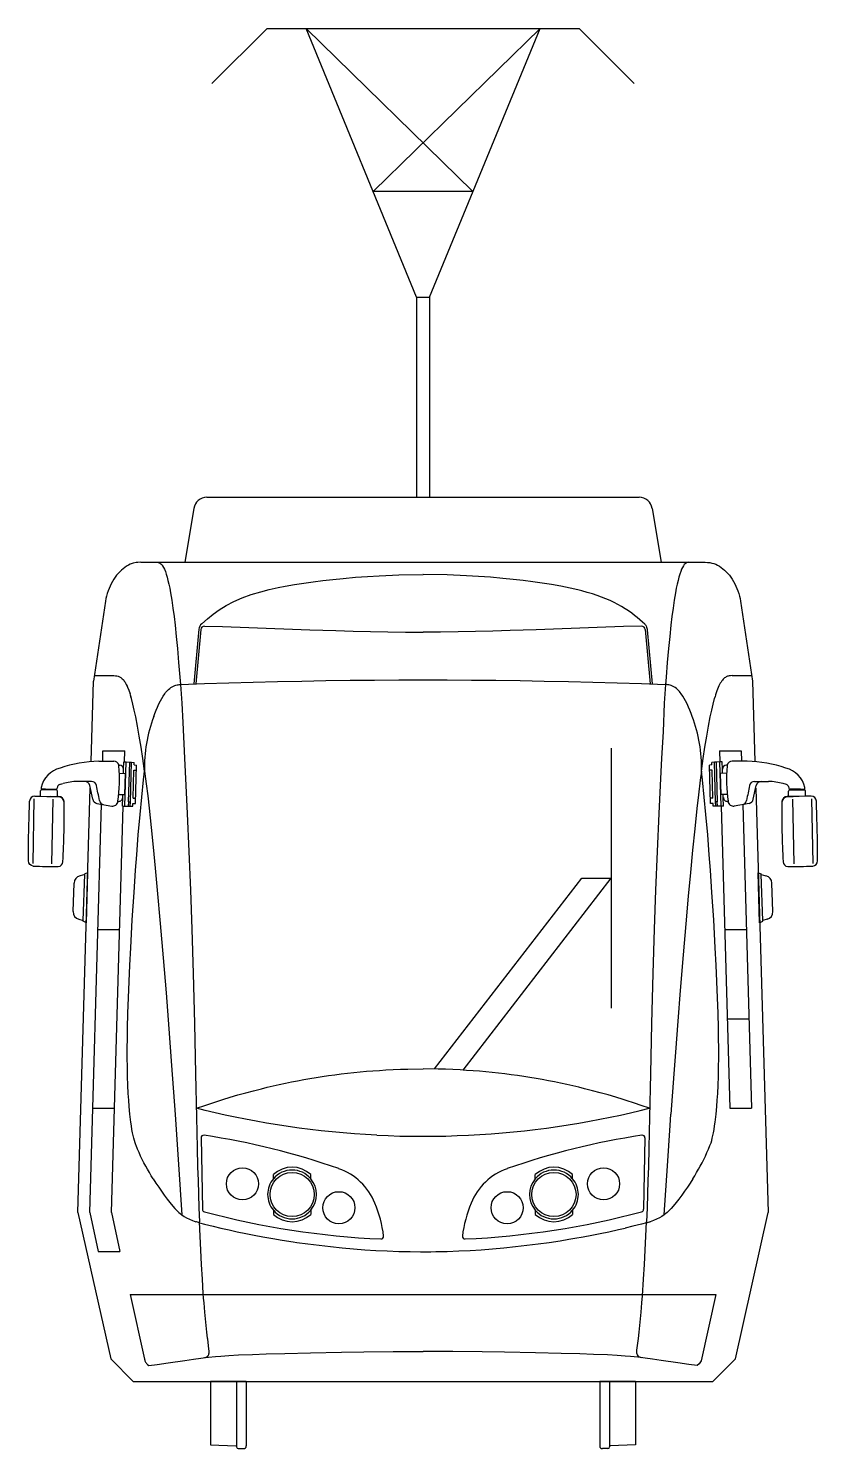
# Model space of a CAD drawing. Header units: metres. Extents: x -1.52 to 1.52, y -0.01 to 5.45.
import ezdxf

# ---------------------------------------------------------------- set-up
doc = ezdxf.new("R2010")
doc.units = ezdxf.units.M
doc.header["$MEASUREMENT"] = 0

msp = doc.modelspace()

# ---------------------------------------------------------------- linework, layer by layer
at = {"ltscale": 0.0001}
for p, q in [((-0.6, 5.45), (-0.8122, 5.2379)), ((-0.6, 5.45), (-0.45, 5.45)), ((-0.45, 5.45), (0.1907, 4.8236)), ((-0.025, 4.4169), (-0.45, 5.45)), ((-0.45, 5.45), (0.45, 5.45)), ((-0.1908, 4.8236), (0.45, 5.45)), ((0.025, 4.4169), (0.45, 5.45)), ((0.45, 5.45), (0.6, 5.45)), ((0.6, 5.45), (0.8121, 5.2379)), ((-0.1908, 4.8236), (0.1907, 4.8236)), ((-0.025, 4.4169), (-0.025, 3.6468)), ((-0.025, 4.4169), (0.025, 4.4169)), ((0.025, 4.4169), (0.025, 3.6468)), ((-0.8318, 3.6468), (0.8317, 3.6468)), ((-0.8813, 3.6039), (-0.9156, 3.3968)), ((0.8812, 3.6039), (0.9155, 3.3968)), ((-1.1257, 3.389), (-1.1329, 3.3857)), ((-1.1149, 3.3932), (-1.1257, 3.389)), ((-1.1039, 3.3955), (-1.1149, 3.3932)), ((-1.0971, 3.3965), (-1.1039, 3.3955)), ((-1.085, 3.3968), (-1.0971, 3.3965)), ((-1.085, 3.3968), (1.085, 3.3968)), ((-0.9156, 3.3968), (0.9155, 3.3968)), ((1.085, 3.3968), (1.0936, 3.3966)), ((1.0936, 3.3966), (1.1004, 3.396)), ((1.1004, 3.396), (1.1038, 3.3955)), ((1.1038, 3.3955), (1.1112, 3.394)), ((1.1112, 3.394), (1.1185, 3.3918)), ((1.1185, 3.3918), (1.1257, 3.389)), ((1.1257, 3.389), (1.1329, 3.3857)), ((-1.1843, 3.3393), (-1.1896, 3.3314)), ((-1.1787, 3.3468), (-1.1843, 3.3393)), ((-1.1728, 3.3538), (-1.1787, 3.3468)), ((-1.1667, 3.3604), (-1.1728, 3.3538)), ((-1.1603, 3.3666), (-1.1667, 3.3604)), ((-1.1537, 3.3722), (-1.1603, 3.3666)), ((-1.1469, 3.3772), (-1.1537, 3.3722)), ((-1.14, 3.3817), (-1.1469, 3.3772)), ((-1.1329, 3.3857), (-1.14, 3.3817)), ((-0.0001, 3.3536), (-0.0001, 3.3532)), ((-0.0001, 3.3532), (-0.0001, 3.3535)), ((1.1329, 3.3857), (1.1399, 3.3817)), ((1.1399, 3.3817), (1.1468, 3.3772)), ((1.1468, 3.3772), (1.1536, 3.3722)), ((1.1536, 3.3722), (1.1602, 3.3666)), ((1.1602, 3.3666), (1.1666, 3.3604)), ((1.1666, 3.3604), (1.1727, 3.3538)), ((1.1727, 3.3538), (1.1786, 3.3468)), ((1.1786, 3.3468), (1.1842, 3.3393)), ((1.1842, 3.3393), (1.1896, 3.3314)), ((-1.2112, 3.2867), (-1.2144, 3.2769)), ((-1.2076, 3.2962), (-1.2112, 3.2867)), ((-1.2037, 3.3054), (-1.2076, 3.2962)), ((-1.1993, 3.3144), (-1.2037, 3.3054)), ((-1.1947, 3.3231), (-1.1993, 3.3144)), ((-1.1896, 3.3314), (-1.1947, 3.3231)), ((1.1896, 3.3314), (1.1946, 3.3231)), ((1.1946, 3.3231), (1.1993, 3.3144)), ((1.1993, 3.3144), (1.2036, 3.3054)), ((1.2036, 3.3054), (1.2076, 3.2962)), ((1.2076, 3.2962), (1.2111, 3.2867)), ((1.2111, 3.2867), (1.2143, 3.2769)), ((-1.2215, 3.2468), (-1.2677, 2.9393)), ((-1.2196, 3.257), (-1.2215, 3.2468)), ((-1.2172, 3.267), (-1.2196, 3.257)), ((-1.2144, 3.2769), (-1.2172, 3.267)), ((1.2143, 3.2769), (1.2171, 3.267)), ((1.2171, 3.267), (1.2195, 3.257)), ((1.2195, 3.257), (1.2215, 3.2468)), ((1.2215, 3.2468), (1.2676, 2.9393)), ((-1.2639, 2.9616), (-1.2641, 2.9602)), ((-1.2767, 2.6303), (-1.2677, 2.9393)), ((1.2676, 2.9393), (1.2766, 2.6303)), ((0.7239, 2.6817), (0.7239, 1.6817)), ((-1.2464, 2.632), (-1.2436, 2.6321)), ((-1.2436, 2.6321), (-1.1896, 2.6319)), ((-1.2321, 2.6321), (-1.231, 2.6718)), ((-1.231, 2.6718), (-1.1474, 2.6718)), ((-1.191, 2.6319), (-1.1901, 2.6318)), ((-1.1518, 2.6008), (-1.151, 2.6291)), ((-1.151, 2.6291), (-1.1423, 2.6291)), ((-1.1486, 2.6291), (-1.1474, 2.6718)), ((-1.1474, 2.4592), (-1.1423, 2.6291)), ((-1.1423, 2.6291), (-1.1282, 2.6287)), ((-1.1328, 2.4758), (-1.1282, 2.6277)), ((-1.1282, 2.6277), (-1.1282, 2.6287)), ((-1.1282, 2.6277), (-1.121, 2.6275)), ((-1.1256, 2.4755), (-1.121, 2.6275)), ((-1.121, 2.6275), (-1.111, 2.6272)), ((-1.1113, 2.6172), (-1.111, 2.6272)), ((1.1209, 2.6275), (1.1109, 2.6272)), ((1.1112, 2.6172), (1.1109, 2.6272)), ((1.1282, 2.6277), (1.1209, 2.6275)), ((1.1255, 2.4755), (1.1209, 2.6275)), ((1.1422, 2.6291), (1.1281, 2.6287)), ((1.1282, 2.6277), (1.1281, 2.6287)), ((1.1327, 2.4758), (1.1282, 2.6277)), ((1.1407, 2.6718), (1.1419, 2.6291)), ((1.1407, 2.6718), (1.2243, 2.6718)), ((1.1509, 2.6291), (1.1422, 2.6291)), ((1.1473, 2.4592), (1.1422, 2.6291)), ((1.1517, 2.6008), (1.1509, 2.6291)), ((1.2435, 2.6321), (1.1895, 2.6319)), ((1.191, 2.6319), (1.19, 2.6318)), ((1.2243, 2.6718), (1.2254, 2.6321)), ((1.2463, 2.632), (1.2435, 2.6321)), ((-1.1701, 2.6164), (-1.1663, 2.6163)), ((-1.1672, 2.5854), (-1.1441, 2.5847)), ((-1.1523, 2.5849), (-1.1518, 2.6008)), ((-1.1465, 2.5037), (-1.1441, 2.5847)), ((-1.1152, 2.4892), (-1.1119, 2.5972)), ((-1.1119, 2.5972), (-1.1095, 2.5971)), ((-1.1113, 2.6172), (-1.1018, 2.6169)), ((-1.1098, 2.5971), (-1.104, 2.5971)), ((-1.1062, 2.469), (-1.1018, 2.6169)), ((-1.104, 2.5971), (-1.1024, 2.5971)), ((1.1112, 2.6172), (1.1018, 2.6169)), ((1.1062, 2.469), (1.1018, 2.6169)), ((1.1039, 2.5971), (1.1024, 2.5971)), ((1.1098, 2.5971), (1.1039, 2.5971)), ((1.1119, 2.5972), (1.1094, 2.5971)), ((1.1151, 2.4892), (1.1119, 2.5972)), ((1.1671, 2.5854), (1.144, 2.5847)), ((1.1465, 2.5037), (1.144, 2.5847)), ((1.1522, 2.5849), (1.1517, 2.6008)), ((1.1701, 2.6164), (1.1662, 2.6163)), ((-1.4717, 2.4971), (-1.4713, 2.5175)), ((-1.4543, 2.5223), (-1.4668, 2.5223)), ((-1.4542, 2.5239), (-1.4642, 2.5241)), ((-1.4542, 2.5239), (-1.4543, 2.5223)), ((-1.4506, 2.5223), (-1.4543, 2.5223)), ((-1.452, 2.5238), (-1.4542, 2.5239)), ((-1.452, 2.5238), (-1.4325, 2.5238)), ((-1.4325, 2.5218), (-1.4506, 2.5223)), ((-1.4325, 2.5238), (-1.4325, 2.5218)), ((-1.4325, 2.5238), (-1.4118, 2.5238)), ((-1.4106, 2.5212), (-1.4325, 2.5218)), ((-1.4055, 2.5343), (-1.407, 2.5277)), ((-1.4061, 2.4958), (-1.4057, 2.5162)), ((-1.3985, 2.5417), (-1.3847, 2.5457)), ((-1.3014, 2.5538), (-1.3293, 2.5537)), ((-1.327, 0.8968), (-1.2797, 2.528)), ((-1.2754, 2.5539), (-1.3012, 2.5538)), ((-1.2704, 2.4852), (-1.2818, 2.538)), ((1.2703, 2.4852), (1.2817, 2.538)), ((1.2753, 2.5539), (1.3011, 2.5538)), ((1.2796, 2.528), (1.327, 0.8968)), ((1.3013, 2.5538), (1.3292, 2.5537)), ((1.3984, 2.5417), (1.3846, 2.5457)), ((1.4054, 2.5343), (1.4069, 2.5277)), ((1.406, 2.4958), (1.4056, 2.5162)), ((1.4105, 2.5212), (1.4324, 2.5218)), ((1.4324, 2.5238), (1.4118, 2.5238)), ((1.4324, 2.5238), (1.4324, 2.5218)), ((1.4519, 2.5238), (1.4324, 2.5238)), ((1.4324, 2.5218), (1.4505, 2.5223)), ((1.4505, 2.5223), (1.4542, 2.5223)), ((1.4519, 2.5238), (1.4541, 2.5239)), ((1.4541, 2.5239), (1.4641, 2.5241)), ((1.4541, 2.5239), (1.4542, 2.5223)), ((1.4542, 2.5223), (1.4667, 2.5223)), ((1.4716, 2.4971), (1.4712, 2.5175)), ((-1.4926, 2.4978), (-1.4717, 2.4971)), ((-1.4717, 2.4971), (-1.4467, 2.4963)), ((-1.4467, 2.4963), (-1.4326, 2.4957)), ((-1.4378, 2.4959), (-1.4061, 2.4958)), ((-1.4061, 2.4958), (-1.4006, 2.4958)), ((-1.2701, 1.2968), (-1.2368, 2.4666)), ((-1.2543, 2.4697), (-1.1966, 2.4595)), ((-1.1866, 1.2968), (-1.1535, 2.4592)), ((-1.1732, 2.4775), (-1.1706, 2.4775)), ((-1.1701, 2.5042), (-1.1542, 2.5037)), ((-1.1561, 2.4592), (-1.1551, 2.492)), ((-1.1561, 2.4592), (-1.1474, 2.4592)), ((-1.1551, 2.492), (-1.1547, 2.5037)), ((-1.1542, 2.5037), (-1.1465, 2.5037)), ((-1.1474, 2.4592), (-1.1323, 2.4588)), ((-1.1326, 2.4758), (-1.1318, 2.4758)), ((-1.1323, 2.4588), (-1.1318, 2.4758)), ((-1.1323, 2.4588), (-1.1262, 2.4586)), ((-1.1318, 2.4758), (-1.1257, 2.4755)), ((-1.1262, 2.4593), (-1.1262, 2.4595)), ((-1.1262, 2.4593), (-1.1239, 2.4592)), ((-1.1262, 2.4586), (-1.1262, 2.4593)), ((-1.1261, 2.4595), (-1.1256, 2.4755)), ((-1.1239, 2.4592), (-1.116, 2.4592)), ((-1.116, 2.4592), (-1.1158, 2.4692)), ((-1.1158, 2.4692), (-1.1062, 2.469)), ((-1.1152, 2.4892), (-1.1128, 2.4892)), ((-1.1128, 2.4892), (-1.1057, 2.4892)), ((1.1127, 2.4892), (1.1056, 2.4892)), ((1.1157, 2.4692), (1.1062, 2.469)), ((1.1151, 2.4892), (1.1127, 2.4892)), ((1.116, 2.4592), (1.1157, 2.4692)), ((1.1238, 2.4592), (1.116, 2.4592)), ((1.1261, 2.4593), (1.1238, 2.4592)), ((1.126, 2.4595), (1.1255, 2.4755)), ((1.1317, 2.4758), (1.1256, 2.4755)), ((1.1261, 2.4593), (1.1261, 2.4595)), ((1.1261, 2.4586), (1.1261, 2.4593)), ((1.1322, 2.4588), (1.1261, 2.4586)), ((1.1326, 2.4758), (1.1317, 2.4758)), ((1.1322, 2.4588), (1.1317, 2.4758)), ((1.1473, 2.4592), (1.1322, 2.4588)), ((1.1541, 2.5037), (1.1465, 2.5037)), ((1.1468, 2.4592), (1.1799, 1.2968)), ((1.156, 2.4592), (1.1473, 2.4592)), ((1.1701, 2.5042), (1.1541, 2.5037)), ((1.155, 2.492), (1.1547, 2.5037)), ((1.156, 2.4592), (1.155, 2.492)), ((1.1731, 2.4775), (1.1706, 2.4775)), ((1.2543, 2.4697), (1.1966, 2.4595)), ((1.2301, 2.4654), (1.2634, 1.2968)), ((1.406, 2.4958), (1.4006, 2.4958)), ((1.4377, 2.4959), (1.406, 2.4958)), ((1.4466, 2.4963), (1.4325, 2.4957)), ((1.4716, 2.4971), (1.4466, 2.4963)), ((1.4925, 2.4978), (1.4716, 2.4971)), ((-1.5177, 2.2488), (-1.5175, 2.2951)), ((1.5176, 2.2488), (1.5174, 2.2951)), ((-1.3013, 2.1956), (-1.3192, 2.1913)), ((-1.3065, 2.0187), (-1.3013, 2.1956)), ((-1.2891, 2.2027), (-1.3013, 2.1981)), ((-1.3013, 2.1956), (-1.3013, 2.1981)), ((-1.2947, 2.0108), (-1.2891, 2.2027)), ((1.289, 2.2027), (1.3012, 2.1981)), ((1.2946, 2.0108), (1.289, 2.2027)), ((1.3012, 2.1956), (1.3012, 2.1981)), ((1.3012, 2.1956), (1.3191, 2.1913)), ((1.3064, 2.0187), (1.3012, 2.1956)), ((-1.3455, 2.0535), (-1.3423, 2.163)), ((0.0441, 1.4481), (0.6109, 2.1817)), ((0.1538, 1.4437), (0.7239, 2.1817)), ((0.6109, 2.1817), (0.7239, 2.1817)), ((1.3454, 2.0535), (1.3422, 2.163)), ((-1.3241, 2.0239), (-1.3065, 2.0187)), ((1.324, 2.0239), (1.3064, 2.0187)), ((-1.3065, 2.0162), (-1.3065, 2.0187)), ((-1.2947, 2.0108), (-1.3065, 2.0162)), ((1.2946, 2.0108), (1.3064, 2.0162)), ((1.3064, 2.0162), (1.3064, 2.0187)), ((1.1701, 1.6405), (1.2536, 1.6405)), ((-1.2815, 0.8968), (-1.2701, 1.2968)), ((-1.2701, 1.2968), (-1.1866, 1.2968)), ((-1.1979, 0.8968), (-1.1866, 1.2968)), ((1.1799, 1.2968), (1.2634, 1.2968)), ((-0.8538, 1.183), (-0.8484, 0.9084)), ((0.8537, 1.183), (0.8483, 0.9084)), ((1.1037, 1.1533), (1.1048, 1.1561)), ((-0.5755, 1.0259), (-0.5755, 1.0419)), ((-0.4315, 1.0259), (-0.4315, 1.0419)), ((0.4315, 1.0259), (0.4315, 1.0419)), ((0.5755, 1.0259), (0.5755, 1.0419)), ((-1.327, 0.8968), (-1.2012, 0.333)), ((-1.2815, 0.8968), (-1.2496, 0.7468)), ((-1.1979, 0.8968), (-1.1661, 0.7468)), ((-0.5755, 0.905), (-0.5755, 0.889)), ((-0.4315, 0.905), (-0.4315, 0.889)), ((0.4315, 0.905), (0.4315, 0.889)), ((0.5755, 0.905), (0.5755, 0.889)), ((1.2022, 0.334), (1.327, 0.8968)), ((-1.2496, 0.7468), (-1.1661, 0.7468)), ((-1.2012, 0.333), (-1.115, 0.2468)), ((1.115, 0.2468), (1.2022, 0.334)), ((-1.115, 0.2468), (1.115, 0.2468)), ((-0.8174, 0.2468), (-0.8174, 0.0029)), ((-0.6799, 0.2468), (-0.8174, 0.2468)), ((-0.7175, 0.2468), (-0.7175, -0.0043)), ((-0.6799, 0.2468), (-0.6799, -0.0018)), ((0.6799, 0.2468), (0.6799, -0.0018)), ((0.8174, 0.2468), (0.6799, 0.2468)), ((0.7174, 0.2468), (0.7174, -0.0043)), ((0.8174, 0.2468), (0.8174, 0.0029)), ((-0.8174, 0.0029), (-0.7203, -0.0013)), ((0.8174, 0.0029), (0.7202, -0.0013)), ((-0.7175, -0.0043), (-0.7175, -0.0048)), ((-0.7104, -0.0118), (-0.69, -0.0118)), ((0.7104, -0.0118), (0.6899, -0.0118)), ((0.7174, -0.0043), (0.7174, -0.0048))]:
    msp.add_line(p, q, dxfattribs=at)
at = {"ltscale": 0.001}
for p, q in [((-1.0223, 3.3968), (-1.0188, 3.3965)), ((-1.0188, 3.3965), (-1.0153, 3.3956)), ((-1.0153, 3.3956), (-1.0118, 3.394)), ((-1.0118, 3.394), (-1.0083, 3.3914)), ((-1.0083, 3.3914), (-1.0049, 3.3879)), ((-1.0049, 3.3879), (-1.0014, 3.3832)), ((1.0048, 3.3879), (1.0013, 3.3832)), ((1.0083, 3.3914), (1.0048, 3.3879)), ((1.0118, 3.394), (1.0083, 3.3914)), ((1.0152, 3.3956), (1.0118, 3.394)), ((1.0187, 3.3965), (1.0152, 3.3956)), ((1.0222, 3.3968), (1.0187, 3.3965)), ((-1.0014, 3.3832), (-0.9979, 3.3773)), ((-0.9979, 3.3773), (-0.9945, 3.3701)), ((-0.9945, 3.3701), (-0.991, 3.3616)), ((-0.991, 3.3616), (-0.9877, 3.3516)), ((-0.9877, 3.3516), (-0.9843, 3.3401)), ((-0.9843, 3.3401), (-0.9809, 3.3271)), ((-0.3463, 3.3309), (-0.3073, 3.3348)), ((-0.3073, 3.3348), (-0.2596, 3.339)), ((-0.2596, 3.339), (-0.214, 3.3424)), ((-0.214, 3.3424), (-0.168, 3.3451)), ((-0.168, 3.3451), (-0.1429, 3.3463)), ((-0.1429, 3.3463), (-0.1177, 3.3472)), ((-0.1177, 3.3472), (-0.0924, 3.348)), ((-0.0924, 3.348), (0, 3.3497)), ((0.0924, 3.348), (0, 3.3497)), ((0.1176, 3.3472), (0.0924, 3.348)), ((0.1428, 3.3463), (0.1176, 3.3472)), ((0.1679, 3.3451), (0.1428, 3.3463)), ((0.214, 3.3424), (0.1679, 3.3451)), ((0.2595, 3.339), (0.214, 3.3424)), ((0.3072, 3.3348), (0.2595, 3.339)), ((0.3462, 3.3309), (0.3072, 3.3348)), ((0.9842, 3.3401), (0.9808, 3.3271)), ((0.9876, 3.3516), (0.9842, 3.3401)), ((0.991, 3.3616), (0.9876, 3.3516)), ((0.9944, 3.3701), (0.991, 3.3616)), ((0.9979, 3.3773), (0.9944, 3.3701)), ((1.0013, 3.3832), (0.9979, 3.3773)), ((-0.9809, 3.3271), (-0.9776, 3.3126)), ((-0.9776, 3.3126), (-0.9743, 3.2968)), ((-0.9743, 3.2968), (-0.9711, 3.2796)), ((-0.9711, 3.2796), (-0.9665, 3.2515)), ((-0.6607, 3.2724), (-0.6234, 3.2836)), ((-0.6234, 3.2836), (-0.5917, 3.2917)), ((-0.5917, 3.2917), (-0.5575, 3.2993)), ((-0.5575, 3.2993), (-0.5297, 3.3048)), ((-0.5297, 3.3048), (-0.4938, 3.3111)), ((-0.4938, 3.3111), (-0.4586, 3.3166)), ((-0.4586, 3.3166), (-0.4222, 3.3218)), ((-0.4222, 3.3218), (-0.3847, 3.3265)), ((-0.3847, 3.3265), (-0.3463, 3.3309)), ((0.3847, 3.3265), (0.3462, 3.3309)), ((0.4221, 3.3218), (0.3847, 3.3265)), ((0.4585, 3.3166), (0.4221, 3.3218)), ((0.4938, 3.3111), (0.4585, 3.3166)), ((0.5296, 3.3048), (0.4938, 3.3111)), ((0.548, 3.3012), (0.5296, 3.3048)), ((0.566, 3.2974), (0.548, 3.3012)), ((0.5836, 3.2935), (0.566, 3.2974)), ((0.6008, 3.2894), (0.5836, 3.2935)), ((0.6112, 3.2867), (0.6008, 3.2894)), ((0.6316, 3.2812), (0.6112, 3.2867)), ((0.6514, 3.2752), (0.6316, 3.2812)), ((0.9711, 3.2796), (0.9664, 3.2515)), ((0.9743, 3.2968), (0.9711, 3.2796)), ((0.9775, 3.3126), (0.9743, 3.2968)), ((0.9808, 3.3271), (0.9775, 3.3126)), ((-0.9665, 3.2515), (-0.962, 3.2208)), ((-0.784, 3.2142), (-0.7571, 3.2307)), ((-0.7571, 3.2307), (-0.7279, 3.2458)), ((-0.7279, 3.2458), (-0.6954, 3.2599)), ((-0.6954, 3.2599), (-0.6607, 3.2724)), ((0.6692, 3.2693), (0.6514, 3.2752)), ((0.6865, 3.2631), (0.6692, 3.2693)), ((0.7034, 3.2564), (0.6865, 3.2631)), ((0.7197, 3.2493), (0.7034, 3.2564)), ((0.7356, 3.2418), (0.7197, 3.2493)), ((0.7499, 3.2344), (0.7356, 3.2418)), ((0.7637, 3.2266), (0.7499, 3.2344)), ((0.7772, 3.2184), (0.7637, 3.2266)), ((0.9664, 3.2515), (0.9619, 3.2208)), ((-0.962, 3.2208), (-0.9576, 3.1877)), ((-0.9576, 3.1877), (-0.9538, 3.1553)), ((-0.8512, 3.1606), (-0.8294, 3.1799)), ((-0.8294, 3.1799), (-0.8076, 3.1974)), ((-0.8076, 3.1974), (-0.784, 3.2142)), ((0.7904, 3.2097), (0.7772, 3.2184)), ((0.8031, 3.2006), (0.7904, 3.2097)), ((0.8139, 3.1923), (0.8032, 3.2005)), ((0.8243, 3.184), (0.8139, 3.1923)), ((0.8343, 3.1755), (0.8243, 3.184)), ((0.8441, 3.1668), (0.8343, 3.1755)), ((0.9576, 3.1877), (0.9537, 3.1553)), ((0.9619, 3.2208), (0.9576, 3.1877)), ((-0.9538, 3.1553), (-0.9491, 3.1116)), ((-0.8621, 3.1393), (-0.8815, 2.9288)), ((-0.8548, 3.1383), (-0.874, 2.929)), ((-0.8404, 3.151), (-0.7711, 3.1492)), ((-0.7711, 3.1492), (-0.6694, 3.146)), ((-0.6694, 3.146), (-0.4356, 3.1374)), ((-0.4356, 3.1374), (-0.3352, 3.134)), ((-0.3352, 3.134), (-0.2685, 3.1321)), ((-0.2685, 3.1321), (-0.2016, 3.1305)), ((-0.2016, 3.1305), (-0.1347, 3.1294)), ((-0.1347, 3.1294), (-0.0679, 3.1286)), ((-0.0659, 3.1286), (0.0009, 3.1284)), ((0.0678, 3.1286), (0.0009, 3.1284)), ((0.1346, 3.1294), (0.0678, 3.1286)), ((0.2015, 3.1305), (0.1346, 3.1294)), ((0.2684, 3.1321), (0.2015, 3.1305)), ((0.3351, 3.134), (0.2684, 3.1321)), ((0.4356, 3.1374), (0.3351, 3.134)), ((0.6693, 3.146), (0.4356, 3.1374)), ((0.771, 3.1492), (0.6693, 3.146)), ((0.8404, 3.151), (0.771, 3.1492)), ((0.8528, 3.1588), (0.8441, 3.1668)), ((0.8528, 3.1588), (0.8556, 3.1558)), ((0.8547, 3.1383), (0.874, 2.929)), ((0.8556, 3.1558), (0.857, 3.1539)), ((0.857, 3.1539), (0.8582, 3.1519)), ((0.8582, 3.1519), (0.86, 3.1476)), ((0.86, 3.1476), (0.8612, 3.1435)), ((0.8612, 3.1435), (0.8619, 3.1393)), ((0.8619, 3.1393), (0.8622, 3.1371)), ((0.8622, 3.1371), (0.8815, 2.9288)), ((0.9537, 3.1553), (0.949, 3.1116)), ((-0.9491, 3.1116), (-0.9446, 3.0652)), ((-0.9446, 3.0652), (-0.9398, 3.0115)), ((0.9445, 3.0652), (0.9397, 3.0115)), ((0.949, 3.1116), (0.9445, 3.0652)), ((-0.9398, 3.0115), (-0.9353, 2.9555)), ((0.9397, 3.0115), (0.9352, 2.9555)), ((-1.264, 2.9609), (-1.1887, 2.9609)), ((-1.1887, 2.9609), (-1.1833, 2.9607)), ((-1.1833, 2.9607), (-1.1779, 2.96)), ((-1.1779, 2.96), (-1.1725, 2.9587)), ((-1.1725, 2.9587), (-1.1698, 2.9578)), ((-1.1698, 2.9578), (-1.1671, 2.9566)), ((-1.1671, 2.9566), (-1.1645, 2.9552)), ((-1.1645, 2.9552), (-1.1618, 2.9534)), ((-1.1618, 2.9534), (-1.1592, 2.9514)), ((-1.1592, 2.9514), (-1.1565, 2.9491)), ((-0.9353, 2.9555), (-0.9331, 2.9269)), ((0.9352, 2.9555), (0.9331, 2.9269)), ((1.1572, 2.9498), (1.1544, 2.9471)), ((1.16, 2.9522), (1.1572, 2.9498)), ((1.1628, 2.9542), (1.16, 2.9522)), ((1.1657, 2.9559), (1.1628, 2.9542)), ((1.1685, 2.9573), (1.1657, 2.9559)), ((1.1714, 2.9584), (1.1685, 2.9573)), ((1.1743, 2.9593), (1.1714, 2.9584)), ((1.1771, 2.9599), (1.1743, 2.9593)), ((1.1828, 2.9607), (1.1771, 2.9599)), ((1.1886, 2.9609), (1.1828, 2.9607)), ((1.1886, 2.9609), (1.264, 2.9609)), ((-1.1565, 2.9491), (-1.1539, 2.9464)), ((-1.1539, 2.9464), (-1.1513, 2.9434)), ((-1.1513, 2.9434), (-1.1488, 2.94)), ((-1.1488, 2.94), (-1.1462, 2.9362)), ((-1.1462, 2.9362), (-1.1437, 2.932)), ((-1.1437, 2.932), (-1.1412, 2.9274)), ((-1.1412, 2.9274), (-1.1387, 2.9224)), ((-1.1409, 2.9269), (-1.1383, 2.9215)), ((-1.1387, 2.9224), (-1.1363, 2.9169)), ((-1.1363, 2.9169), (-1.1315, 2.9047)), ((-1.1315, 2.9047), (-1.1268, 2.8908)), ((-1.1306, 2.9024), (-1.1257, 2.8871)), ((-0.9931, 2.8914), (-0.9898, 2.8956)), ((-0.9898, 2.8956), (-0.9863, 2.8998)), ((-0.9863, 2.8998), (-0.9826, 2.9038)), ((-0.9826, 2.9038), (-0.9786, 2.9076)), ((-0.9786, 2.9076), (-0.9743, 2.9113)), ((-0.9743, 2.9113), (-0.9699, 2.9147)), ((-0.9699, 2.9147), (-0.965, 2.9178)), ((-0.965, 2.9178), (-0.9599, 2.9206)), ((-0.9599, 2.9206), (-0.9544, 2.9229)), ((-0.9544, 2.9229), (-0.9504, 2.9243)), ((-0.9504, 2.9243), (-0.9462, 2.9254)), ((-0.9462, 2.9254), (-0.942, 2.9261)), ((-0.942, 2.9261), (-0.9376, 2.9266)), ((-0.9376, 2.9266), (-0.9331, 2.9269)), ((-0.9331, 2.9269), (-0.8399, 2.9303)), ((-0.9331, 2.9269), (-0.9281, 2.855)), ((-0.8399, 2.9303), (-0.7465, 2.9333)), ((-0.7465, 2.9333), (-0.6533, 2.9359)), ((-0.6533, 2.9359), (-0.56, 2.9382)), ((-0.56, 2.9382), (-0.4667, 2.9402)), ((-0.4667, 2.9402), (-0.3734, 2.9418)), ((-0.3734, 2.9418), (-0.28, 2.943)), ((-0.28, 2.943), (-0.1867, 2.944)), ((-0.1867, 2.944), (-0.0934, 2.9446)), ((-0.0934, 2.9446), (0, 2.9448)), ((0, 2.9448), (0.0933, 2.9446)), ((0.0933, 2.9446), (0.1866, 2.944)), ((0.1866, 2.944), (0.28, 2.943)), ((0.28, 2.943), (0.3733, 2.9418)), ((0.3733, 2.9418), (0.4666, 2.9402)), ((0.4666, 2.9402), (0.5599, 2.9382)), ((0.5599, 2.9382), (0.6532, 2.9359)), ((0.6532, 2.9359), (0.7466, 2.9333)), ((0.7466, 2.9333), (0.8398, 2.9303)), ((0.8398, 2.9303), (0.9331, 2.9269)), ((0.9331, 2.9269), (0.928, 2.855)), ((0.9375, 2.9266), (0.9331, 2.9269)), ((0.9419, 2.9261), (0.9375, 2.9266)), ((0.9461, 2.9254), (0.9419, 2.9261)), ((0.9503, 2.9243), (0.9461, 2.9254)), ((0.9543, 2.9229), (0.9503, 2.9243)), ((0.9598, 2.9206), (0.9543, 2.9229)), ((0.9649, 2.9178), (0.9598, 2.9206)), ((0.9698, 2.9147), (0.9649, 2.9178)), ((0.9744, 2.9113), (0.9698, 2.9147)), ((0.9786, 2.9076), (0.9744, 2.9113)), ((0.9825, 2.9038), (0.9786, 2.9076)), ((0.9862, 2.8998), (0.9825, 2.9038)), ((0.9897, 2.8956), (0.9862, 2.8998)), ((0.993, 2.8914), (0.9897, 2.8956)), ((1.1305, 2.9024), (1.1256, 2.8871)), ((1.133, 2.9092), (1.1305, 2.9024)), ((1.1356, 2.9156), (1.133, 2.9092)), ((1.1382, 2.9215), (1.1356, 2.9156)), ((1.1408, 2.9269), (1.1382, 2.9215)), ((1.1435, 2.9319), (1.1408, 2.9269)), ((1.1462, 2.9363), (1.1435, 2.9319)), ((1.1489, 2.9404), (1.1462, 2.9363)), ((1.1517, 2.9439), (1.1489, 2.9404)), ((1.1544, 2.9471), (1.1517, 2.9439)), ((-1.1257, 2.8871), (-1.1232, 2.8788)), ((-1.1214, 2.8723), (-1.1232, 2.8788)), ((-1.1159, 2.8512), (-1.1214, 2.8723)), ((-1.1104, 2.828), (-1.1159, 2.8512)), ((-1.0262, 2.828), (-1.0211, 2.8402)), ((-1.0211, 2.8402), (-1.0158, 2.8522)), ((-1.0158, 2.8522), (-1.01, 2.8639)), ((-1.01, 2.8639), (-1.0048, 2.8734)), ((-1.0048, 2.8734), (-0.9992, 2.8825)), ((-0.9992, 2.8825), (-0.9931, 2.8914)), ((-0.9281, 2.855), (-0.9233, 2.781)), ((0.928, 2.855), (0.9232, 2.745)), ((0.9991, 2.8825), (0.993, 2.8914)), ((1.0047, 2.8734), (0.9991, 2.8825)), ((1.0099, 2.8639), (1.0047, 2.8734)), ((1.0157, 2.8522), (1.0099, 2.8639)), ((1.0211, 2.8402), (1.0157, 2.8522)), ((1.0261, 2.828), (1.0211, 2.8402)), ((1.1104, 2.828), (1.1158, 2.8512)), ((1.1158, 2.8512), (1.1213, 2.8723)), ((1.1213, 2.8723), (1.1231, 2.8788)), ((1.1256, 2.8871), (1.1231, 2.8788)), ((-1.1051, 2.8028), (-1.1104, 2.828)), ((-1.0981, 2.7665), (-1.1051, 2.8028)), ((-1.0352, 2.8031), (-1.0309, 2.8157)), ((-1.0309, 2.8157), (-1.0262, 2.828)), ((1.0308, 2.8157), (1.0261, 2.828)), ((1.0352, 2.8031), (1.0308, 2.8157)), ((1.098, 2.7665), (1.105, 2.8028)), ((1.105, 2.8028), (1.1104, 2.828)), ((-1.0912, 2.7276), (-1.0981, 2.7665)), ((-0.9233, 2.781), (-0.9173, 2.6436)), ((0.9232, 2.745), (0.9173, 2.6436)), ((1.0911, 2.7276), (1.098, 2.7665)), ((-1.0844, 2.6863), (-1.0912, 2.7276)), ((-1.0776, 2.6416), (-1.0844, 2.6863)), ((1.0775, 2.6416), (1.0843, 2.6863)), ((1.0843, 2.6863), (1.0911, 2.7276)), ((-1.0707, 2.5936), (-1.0776, 2.6416)), ((-0.9173, 2.6436), (-0.9118, 2.5382)), ((0.9173, 2.6436), (0.9118, 2.5382)), ((1.0707, 2.5936), (1.0775, 2.6416)), ((-1.0746, 2.5606), (-1.0707, 2.5936)), ((-1.0707, 2.5936), (-1.0644, 2.5451)), ((1.0707, 2.5936), (1.066, 2.5584)), ((1.0745, 2.5606), (1.0707, 2.5936)), ((-1.0817, 2.4939), (-1.0746, 2.5606)), ((-1.0644, 2.5451), (-1.0589, 2.4989)), ((-0.9118, 2.5382), (-0.9067, 2.4307)), ((0.9118, 2.5382), (0.9066, 2.4307)), ((1.066, 2.5584), (1.0592, 2.5025)), ((1.0816, 2.4939), (1.0745, 2.5606)), ((-1.5, 2.2386), (-1.4952, 2.4873)), ((-1.427, 2.2365), (-1.4222, 2.4852)), ((-1.0881, 2.4264), (-1.0817, 2.4939)), ((-1.0589, 2.4989), (-1.0535, 2.4515)), ((1.0592, 2.5025), (1.0532, 2.4493)), ((1.0881, 2.4264), (1.0816, 2.4939)), ((1.4271, 2.2365), (1.4222, 2.4852)), ((1.5, 2.2386), (1.4951, 2.4873)), ((-1.095, 2.3491), (-1.0881, 2.4264)), ((-1.0535, 2.4515), (-1.0455, 2.3771)), ((-0.9067, 2.4307), (-0.9004, 2.2847)), ((0.9066, 2.4307), (0.9003, 2.2847)), ((1.0532, 2.4493), (1.0449, 2.3719)), ((1.0949, 2.3491), (1.0881, 2.4264)), ((-1.1012, 2.2711), (-1.095, 2.3491)), ((-1.0455, 2.3771), (-1.0377, 2.3008)), ((1.0449, 2.3719), (1.0366, 2.2899)), ((1.1011, 2.2711), (1.0949, 2.3491)), ((-1.0377, 2.3008), (-1.0298, 2.2205)), ((-1.1055, 2.2121), (-1.1012, 2.2711)), ((-0.9004, 2.2847), (-0.8947, 2.1363)), ((0.9003, 2.2847), (0.8947, 2.1363)), ((1.0366, 2.2899), (1.0282, 2.2036)), ((1.1055, 2.2121), (1.1011, 2.2711)), ((-1.1114, 2.1273), (-1.1055, 2.2121)), ((-1.0298, 2.2205), (-1.022, 2.1364)), ((1.0282, 2.2036), (1.0198, 2.1131)), ((1.1113, 2.1273), (1.1055, 2.2121)), ((-1.022, 2.1364), (-1.0104, 2.0075)), ((-0.8947, 2.1363), (-0.8896, 1.986)), ((0.8947, 2.1363), (0.8895, 1.986)), ((-1.1181, 2.0213), (-1.1114, 2.1273)), ((1.0198, 2.1131), (1.0104, 2.0066)), ((1.118, 2.0213), (1.1113, 2.1273)), ((-1.1241, 1.9146), (-1.1181, 2.0213)), ((1.124, 1.9146), (1.118, 2.0213)), ((-1.2505, 1.9843), (-1.167, 1.9843)), ((-1.0104, 2.0075), (-0.9993, 1.8759)), ((-0.8896, 1.986), (-0.8843, 1.8149)), ((0.8895, 1.986), (0.8842, 1.8149)), ((1.0104, 2.0066), (1.0001, 1.887)), ((1.1604, 1.9843), (1.2438, 1.9843)), ((-1.1275, 1.8469), (-1.1241, 1.9146)), ((1.1275, 1.8469), (1.124, 1.9146)), ((-0.9993, 1.8759), (-0.9882, 1.7404)), ((1.0001, 1.887), (0.989, 1.7504)), ((-1.1304, 1.7842), (-1.1275, 1.8469)), ((-0.8843, 1.8149), (-0.8791, 1.6228)), ((0.8842, 1.8149), (0.879, 1.6228)), ((1.1304, 1.7842), (1.1275, 1.8469)), ((-1.133, 1.7212), (-1.1304, 1.7842)), ((0.989, 1.7504), (0.9796, 1.6314)), ((1.1329, 1.7212), (1.1304, 1.7842)), ((-1.1349, 1.6633), (-1.133, 1.7212)), ((-0.9882, 1.7404), (-0.9775, 1.602)), ((1.1349, 1.6633), (1.1329, 1.7212)), ((-1.1364, 1.6053), (-1.1349, 1.6633)), ((1.1364, 1.6053), (1.1349, 1.6633)), ((-1.1371, 1.5665), (-1.1364, 1.6053)), ((-0.9775, 1.602), (-0.967, 1.4619)), ((-0.8791, 1.6228), (-0.8745, 1.4293)), ((0.879, 1.6228), (0.8744, 1.4293)), ((0.9796, 1.6314), (0.9706, 1.5125)), ((1.1371, 1.5665), (1.1364, 1.6053)), ((-1.1375, 1.5269), (-1.1371, 1.5665)), ((1.1374, 1.5269), (1.1371, 1.5665)), ((-1.1375, 1.4904), (-1.1375, 1.5269)), ((-1.1371, 1.4546), (-1.1375, 1.4904)), ((0.9706, 1.5125), (0.9646, 1.4293)), ((1.137, 1.4546), (1.1374, 1.4904)), ((1.1374, 1.4904), (1.1374, 1.5269)), ((-1.1362, 1.4197), (-1.1371, 1.4546)), ((-0.967, 1.4619), (-0.9535, 1.2725)), ((-0.8745, 1.4293), (-0.8709, 1.2623)), ((-0.3873, 1.4191), (-0.3632, 1.4226)), ((-0.3632, 1.4226), (-0.3391, 1.4259)), ((-0.3391, 1.4259), (-0.3148, 1.429)), ((-0.3148, 1.429), (-0.2905, 1.4319)), ((-0.2905, 1.4319), (-0.2661, 1.4346)), ((-0.2661, 1.4346), (-0.2416, 1.437)), ((-0.2416, 1.437), (-0.2171, 1.4392)), ((-0.2171, 1.4392), (-0.1925, 1.4412)), ((-0.1925, 1.4412), (-0.1679, 1.4429)), ((-0.1679, 1.4429), (-0.1433, 1.4444)), ((-0.1433, 1.4444), (-0.1148, 1.4458)), ((-0.1148, 1.4458), (-0.0864, 1.4469)), ((-0.0864, 1.4469), (-0.0579, 1.4477)), ((-0.0579, 1.4477), (0, 1.4487)), ((0.0578, 1.4477), (0, 1.4487)), ((0.0863, 1.4469), (0.0441, 1.4481)), ((0.0863, 1.4469), (0.0578, 1.4477)), ((0.1147, 1.4458), (0.0863, 1.4469)), ((0.1147, 1.4458), (0.0863, 1.4469)), ((0.1432, 1.4444), (0.1147, 1.4458)), ((0.1432, 1.4444), (0.1147, 1.4458)), ((0.1538, 1.4437), (0.1432, 1.4444)), ((0.1678, 1.4429), (0.1432, 1.4444)), ((0.1925, 1.4412), (0.1678, 1.4429)), ((0.217, 1.4392), (0.1925, 1.4412)), ((0.2416, 1.437), (0.217, 1.4392)), ((0.2661, 1.4346), (0.2416, 1.437)), ((0.2904, 1.4319), (0.2661, 1.4346)), ((0.3147, 1.429), (0.2904, 1.4319)), ((0.339, 1.4259), (0.3147, 1.429)), ((0.3632, 1.4226), (0.339, 1.4259)), ((0.3872, 1.4191), (0.3632, 1.4226)), ((0.8744, 1.4293), (0.8708, 1.2623)), ((0.9646, 1.4293), (0.9536, 1.2746)), ((1.1361, 1.4197), (1.137, 1.4546)), ((-1.135, 1.3859), (-1.1362, 1.4197)), ((-1.1334, 1.3533), (-1.135, 1.3859)), ((-0.652, 1.3646), (-0.6216, 1.3723)), ((-0.6216, 1.3723), (-0.5988, 1.3779)), ((-0.5988, 1.3779), (-0.5758, 1.3832)), ((-0.5758, 1.3832), (-0.5527, 1.3884)), ((-0.5527, 1.3884), (-0.5294, 1.3934)), ((-0.5294, 1.3934), (-0.5061, 1.3982)), ((-0.5061, 1.3982), (-0.4825, 1.4028)), ((-0.4825, 1.4028), (-0.4589, 1.4072)), ((-0.4589, 1.4072), (-0.4351, 1.4113)), ((-0.4351, 1.4113), (-0.4113, 1.4153)), ((-0.4113, 1.4153), (-0.3873, 1.4191)), ((0.4112, 1.4153), (0.3872, 1.4191)), ((0.4351, 1.4113), (0.4112, 1.4153)), ((0.4588, 1.4072), (0.4351, 1.4113)), ((0.4824, 1.4028), (0.4588, 1.4072)), ((0.506, 1.3982), (0.4824, 1.4028)), ((0.5294, 1.3934), (0.506, 1.3982)), ((0.5526, 1.3884), (0.5294, 1.3934)), ((0.5757, 1.3832), (0.5526, 1.3884)), ((0.5987, 1.3779), (0.5757, 1.3832)), ((0.6216, 1.3723), (0.5987, 1.3779)), ((0.6519, 1.3646), (0.6216, 1.3723)), ((1.1333, 1.3533), (1.1349, 1.3859)), ((1.1349, 1.3859), (1.1361, 1.4197)), ((-1.1318, 1.3279), (-1.1334, 1.3533)), ((-1.1299, 1.3035), (-1.1318, 1.3279)), ((-0.8397, 1.308), (-0.8128, 1.317)), ((-0.8128, 1.317), (-0.7812, 1.3273)), ((-0.7812, 1.3273), (-0.7705, 1.3307)), ((-0.7705, 1.3307), (-0.7413, 1.3396)), ((-0.7413, 1.3396), (-0.7118, 1.3482)), ((-0.7118, 1.3482), (-0.6821, 1.3566)), ((-0.6821, 1.3566), (-0.652, 1.3646)), ((0.682, 1.3566), (0.6519, 1.3646)), ((0.7118, 1.3482), (0.682, 1.3566)), ((0.7412, 1.3396), (0.7118, 1.3482)), ((0.7704, 1.3307), (0.7412, 1.3396)), ((0.7811, 1.3273), (0.7704, 1.3307)), ((0.8128, 1.317), (0.7811, 1.3273)), ((0.8397, 1.308), (0.8128, 1.317)), ((1.1299, 1.3035), (1.1317, 1.3279)), ((1.1317, 1.3279), (1.1333, 1.3533)), ((-1.1272, 1.2746), (-1.1299, 1.3035)), ((-1.1236, 1.244), (-1.1272, 1.2746)), ((-0.9535, 1.2725), (-0.9405, 1.0808)), ((-0.8717, 1.2968), (-0.8397, 1.308)), ((-0.8375, 1.2884), (-0.8717, 1.2968)), ((-0.8709, 1.2623), (-0.8686, 1.1449)), ((-0.7995, 1.2795), (-0.8375, 1.2884)), ((-0.761, 1.2709), (-0.7995, 1.2795)), ((-0.7219, 1.2626), (-0.761, 1.2709)), ((-0.6823, 1.2547), (-0.7219, 1.2626)), ((0.6806, 1.2547), (0.7202, 1.2626)), ((0.7202, 1.2626), (0.7593, 1.2709)), ((0.7593, 1.2709), (0.7978, 1.2795)), ((0.7978, 1.2795), (0.8358, 1.2884)), ((0.8358, 1.2884), (0.8699, 1.2968)), ((0.8716, 1.2968), (0.8397, 1.308)), ((0.8708, 1.2623), (0.8685, 1.1449)), ((0.9505, 1.2306), (0.9536, 1.2746)), ((1.1235, 1.244), (1.1272, 1.2746)), ((1.1272, 1.2746), (1.1299, 1.3035)), ((-1.1216, 1.2296), (-1.1236, 1.244)), ((-1.1195, 1.216), (-1.1216, 1.2296)), ((-1.1172, 1.2031), (-1.1195, 1.216)), ((-1.1151, 1.1925), (-1.1172, 1.2031)), ((-0.6421, 1.2472), (-0.6823, 1.2547)), ((-0.6015, 1.24), (-0.6421, 1.2472)), ((-0.5602, 1.2332), (-0.6015, 1.24)), ((-0.5185, 1.2269), (-0.5602, 1.2332)), ((-0.4762, 1.221), (-0.5185, 1.2269)), ((-0.4334, 1.2155), (-0.4762, 1.221)), ((-0.3917, 1.2107), (-0.4334, 1.2155)), ((-0.3496, 1.2063), (-0.3917, 1.2107)), ((-0.307, 1.2024), (-0.3496, 1.2063)), ((-0.2641, 1.1989), (-0.307, 1.2024)), ((0.2624, 1.1989), (0.3053, 1.2024)), ((0.3053, 1.2024), (0.3479, 1.2063)), ((0.3479, 1.2063), (0.39, 1.2107)), ((0.39, 1.2107), (0.4317, 1.2155)), ((0.4317, 1.2155), (0.4745, 1.221)), ((0.4745, 1.221), (0.5168, 1.2269)), ((0.5168, 1.2269), (0.5585, 1.2332)), ((0.5585, 1.2332), (0.5997, 1.24)), ((0.5997, 1.24), (0.6404, 1.2472)), ((0.6404, 1.2472), (0.6806, 1.2547)), ((0.9401, 1.0759), (0.9505, 1.2306)), ((1.115, 1.1925), (1.1171, 1.2031)), ((1.1171, 1.2031), (1.1194, 1.216)), ((1.1194, 1.216), (1.1216, 1.2296)), ((1.1216, 1.2296), (1.1235, 1.244)), ((-1.1128, 1.1826), (-1.1151, 1.1925)), ((-1.1103, 1.1731), (-1.1128, 1.1826)), ((-1.1077, 1.1643), (-1.1103, 1.1731)), ((-1.1049, 1.1561), (-1.1077, 1.1643)), ((-1.1038, 1.1533), (-1.1049, 1.1561)), ((-1.0979, 1.1394), (-1.1038, 1.1533)), ((-0.2208, 1.196), (-0.2641, 1.1989)), ((-0.1772, 1.1936), (-0.2208, 1.196)), ((-0.1772, 1.1936), (-0.1334, 1.1917)), ((-0.1334, 1.1917), (-0.0893, 1.1903)), ((-0.0893, 1.1903), (-0.0451, 1.1895)), ((-0.0451, 1.1895), (-0.0009, 1.1893)), ((-0.0009, 1.1893), (0.0434, 1.1895)), ((0.0434, 1.1895), (0.0876, 1.1903)), ((0.0876, 1.1903), (0.1317, 1.1917)), ((0.1317, 1.1917), (0.1755, 1.1936)), ((0.1755, 1.1936), (0.2191, 1.196)), ((0.2191, 1.196), (0.2624, 1.1989)), ((1.0979, 1.1394), (1.1037, 1.1533)), ((1.1048, 1.1561), (1.1077, 1.1643)), ((1.1077, 1.1643), (1.1103, 1.1731)), ((1.1103, 1.1731), (1.1127, 1.1826)), ((1.1127, 1.1826), (1.115, 1.1925)), ((-1.0922, 1.1263), (-1.0979, 1.1394)), ((-1.0862, 1.1133), (-1.0922, 1.1263)), ((-1.0799, 1.1004), (-1.0862, 1.1133)), ((-1.0734, 1.0876), (-1.0799, 1.1004)), ((-0.8686, 1.1449), (-0.8669, 1.0718)), ((0.8685, 1.1449), (0.8668, 1.0718)), ((1.0733, 1.0876), (1.0799, 1.1004)), ((1.0799, 1.1004), (1.0861, 1.1133)), ((1.0861, 1.1133), (1.0921, 1.1263)), ((1.0921, 1.1263), (1.0979, 1.1394)), ((-1.0666, 1.0749), (-1.0734, 1.0876)), ((-1.0596, 1.0623), (-1.0666, 1.0749)), ((-1.0524, 1.0499), (-1.0596, 1.0623)), ((-1.045, 1.0375), (-1.0524, 1.0499)), ((-0.9405, 1.0808), (-0.928, 0.8871)), ((-0.8669, 1.0718), (-0.8654, 1.0191)), ((0.8668, 1.0718), (0.8653, 1.0191)), ((0.9279, 0.8871), (0.9401, 1.0759)), ((1.0449, 1.0375), (1.0523, 1.0499)), ((1.0523, 1.0499), (1.0595, 1.0623)), ((1.0595, 1.0623), (1.0665, 1.0749)), ((1.0665, 1.0749), (1.0733, 1.0876)), ((-1.0374, 1.0253), (-1.045, 1.0375)), ((-1.0374, 1.0253), (-1.0271, 1.0094)), ((-1.0271, 1.0094), (-1.0167, 0.9937)), ((-1.0167, 0.9937), (-1.006, 0.9782)), ((-0.8654, 1.0191), (-0.8637, 0.9664)), ((0.8653, 1.0191), (0.8636, 0.9664)), ((1.0167, 0.9937), (1.006, 0.9782)), ((1.0271, 1.0094), (1.0167, 0.9937)), ((1.0373, 1.0253), (1.0271, 1.0094)), ((1.0373, 1.0253), (1.0449, 1.0375)), ((-1.006, 0.9782), (-0.9951, 0.9629)), ((-0.9951, 0.9629), (-0.9838, 0.9477)), ((-0.9838, 0.9477), (-0.9734, 0.9343)), ((-0.9734, 0.9343), (-0.9625, 0.9211)), ((-0.8637, 0.9664), (-0.8617, 0.9137)), ((0.8636, 0.9664), (0.8617, 0.9137)), ((0.9733, 0.9343), (0.9625, 0.9211)), ((0.9837, 0.9477), (0.9733, 0.9343)), ((0.9951, 0.9629), (0.9837, 0.9477)), ((1.006, 0.9782), (0.9951, 0.9629)), ((-0.9625, 0.9211), (-0.9541, 0.9114)), ((-0.9541, 0.9114), (-0.9453, 0.9022)), ((-0.9453, 0.9022), (-0.9396, 0.8967)), ((-0.9396, 0.8967), (-0.9342, 0.8918)), ((-0.9342, 0.8918), (-0.928, 0.8871)), ((-0.928, 0.8871), (-0.9192, 0.8813)), ((-0.9192, 0.8813), (-0.9093, 0.8758)), ((-0.9093, 0.8758), (-0.8985, 0.8705)), ((-0.8617, 0.9137), (-0.8596, 0.8609)), ((0.8617, 0.9137), (0.8595, 0.8609)), ((0.9092, 0.8758), (0.8984, 0.8705)), ((0.9191, 0.8813), (0.9092, 0.8758)), ((0.928, 0.8871), (0.9191, 0.8813)), ((0.9341, 0.8918), (0.9279, 0.8871)), ((0.9396, 0.8967), (0.9341, 0.8918)), ((0.9452, 0.9022), (0.9396, 0.8967)), ((0.954, 0.9114), (0.9452, 0.9022)), ((0.9625, 0.9211), (0.954, 0.9114)), ((-0.8985, 0.8705), (-0.8866, 0.8655)), ((-0.8866, 0.8655), (-0.8738, 0.8609)), ((-0.871, 0.8599), (-0.8738, 0.8609)), ((-0.8594, 0.8564), (-0.871, 0.8599)), ((-0.8572, 0.8058), (-0.8596, 0.8609)), ((-0.8594, 0.8564), (-0.8399, 0.8511)), ((-0.8399, 0.8511), (-0.8071, 0.8431)), ((-0.8071, 0.8431), (-0.7777, 0.8362)), ((-0.7777, 0.8362), (-0.746, 0.829)), ((-0.746, 0.829), (-0.7142, 0.8222)), ((-0.7142, 0.8222), (-0.6821, 0.8155)), ((0.682, 0.8155), (0.7141, 0.8222)), ((0.7141, 0.8222), (0.7523, 0.8304)), ((0.7523, 0.8304), (0.7776, 0.8362)), ((0.807, 0.8431), (0.7776, 0.8362)), ((0.8398, 0.8511), (0.807, 0.8431)), ((0.8593, 0.8564), (0.8398, 0.8511)), ((0.8571, 0.8058), (0.8595, 0.8609)), ((0.8593, 0.8564), (0.8709, 0.8599)), ((0.8709, 0.8599), (0.8737, 0.8609)), ((0.8866, 0.8655), (0.8737, 0.8609)), ((0.8984, 0.8705), (0.8866, 0.8655)), ((-0.8545, 0.7507), (-0.8572, 0.8058)), ((-0.6821, 0.8155), (-0.6496, 0.8091)), ((-0.6496, 0.8091), (-0.6167, 0.8029)), ((-0.6167, 0.8029), (-0.5779, 0.796)), ((-0.5779, 0.796), (-0.5418, 0.79)), ((-0.5418, 0.79), (-0.4995, 0.7835)), ((-0.4995, 0.7835), (-0.4852, 0.7814)), ((-0.4852, 0.7814), (-0.4426, 0.7755)), ((-0.4426, 0.7755), (-0.3993, 0.7701)), ((-0.3993, 0.7701), (-0.3557, 0.7651)), ((-0.3557, 0.7651), (-0.3115, 0.7605)), ((0.3114, 0.7605), (0.3556, 0.7651)), ((0.3556, 0.7651), (0.3993, 0.7701)), ((0.3993, 0.7701), (0.4425, 0.7755)), ((0.4425, 0.7755), (0.4851, 0.7814)), ((0.4851, 0.7814), (0.5276, 0.7878)), ((0.5276, 0.7878), (0.5612, 0.7932)), ((0.5612, 0.7932), (0.5834, 0.797)), ((0.5834, 0.797), (0.6166, 0.8029)), ((0.6166, 0.8029), (0.6495, 0.8091)), ((0.6495, 0.8091), (0.682, 0.8155)), ((0.8545, 0.7507), (0.8571, 0.8058)), ((-0.8517, 0.6956), (-0.8545, 0.7507)), ((-0.3115, 0.7605), (-0.2669, 0.7565)), ((-0.2669, 0.7565), (-0.224, 0.7532)), ((-0.224, 0.7532), (-0.1809, 0.7504)), ((-0.1809, 0.7504), (-0.1373, 0.7482)), ((-0.1373, 0.7482), (-0.0936, 0.7466)), ((-0.0936, 0.7466), (-0.0496, 0.7456)), ((-0.0496, 0.7456), (-0.01, 0.7452)), ((-0.01, 0.7452), (0.0297, 0.7453)), ((0.0297, 0.7453), (0.0495, 0.7456)), ((0.0495, 0.7456), (0.0935, 0.7466)), ((0.0935, 0.7466), (0.1373, 0.7482)), ((0.1373, 0.7482), (0.1808, 0.7504)), ((0.1808, 0.7504), (0.224, 0.7532)), ((0.224, 0.7532), (0.2668, 0.7565)), ((0.2668, 0.7565), (0.3114, 0.7605)), ((0.8516, 0.6956), (0.8545, 0.7507)), ((-0.8486, 0.6404), (-0.8517, 0.6956)), ((0.8485, 0.6404), (0.8516, 0.6956)), ((-0.8452, 0.5853), (-0.8486, 0.6404)), ((0.8445, 0.5753), (0.8485, 0.6404)), ((-1.1264, 0.5809), (-1.0711, 0.3318)), ((-1.1264, 0.5809), (-0.937, 0.5809)), ((-0.937, 0.5809), (-0.7843, 0.5809)), ((-0.8438, 0.5671), (-0.8452, 0.5853)), ((-0.8423, 0.5489), (-0.8438, 0.5671)), ((-0.8387, 0.5133), (-0.8423, 0.5489)), ((-0.7843, 0.5809), (-0.5878, 0.5809)), ((-0.5878, 0.5809), (0, 0.5809)), ((0, 0.5809), (0.5877, 0.5809)), ((0.5877, 0.5809), (0.7842, 0.5809)), ((0.7842, 0.5809), (0.937, 0.5809)), ((0.8386, 0.5133), (0.8422, 0.5489)), ((0.8422, 0.5489), (0.8445, 0.5753)), ((0.937, 0.5809), (1.1263, 0.5809)), ((1.1263, 0.5809), (1.0695, 0.3252)), ((-0.8312, 0.4365), (-0.8387, 0.5133)), ((0.8311, 0.4365), (0.8386, 0.5133)), ((-0.8285, 0.4134), (-0.8312, 0.4365)), ((-0.8281, 0.4094), (-0.8285, 0.4134)), ((-0.8232, 0.3713), (-0.8281, 0.4094)), ((0.8225, 0.3668), (0.8282, 0.411)), ((0.8282, 0.411), (0.8311, 0.4365)), ((-1.0711, 0.3318), (-1.0703, 0.3289)), ((-1.0703, 0.3289), (-1.0694, 0.326)), ((-0.9165, 0.3274), (-0.8831, 0.3322)), ((-0.8831, 0.3322), (-0.8546, 0.3361)), ((-0.8546, 0.3361), (-0.8281, 0.3393)), ((-0.8405, 0.3383), (-0.8372, 0.339)), ((-0.8372, 0.339), (-0.8344, 0.3398)), ((-0.8344, 0.3398), (-0.8321, 0.3409)), ((-0.8321, 0.3409), (-0.8299, 0.3423)), ((-0.8299, 0.3423), (-0.829, 0.3431)), ((-0.829, 0.3431), (-0.8271, 0.3451)), ((-0.8281, 0.3393), (-0.8249, 0.3396)), ((-0.8271, 0.3451), (-0.8256, 0.3473)), ((-0.8256, 0.3473), (-0.8244, 0.3499)), ((-0.8249, 0.3396), (-0.7987, 0.3424)), ((-0.8244, 0.3499), (-0.8236, 0.3527)), ((-0.8236, 0.3527), (-0.8229, 0.3559)), ((-0.8226, 0.363), (-0.8232, 0.3713)), ((-0.8229, 0.3559), (-0.8227, 0.3593)), ((-0.8227, 0.3593), (-0.8226, 0.363)), ((-0.7987, 0.3424), (-0.7773, 0.3442)), ((-0.7773, 0.3442), (-0.747, 0.3463)), ((-0.747, 0.3463), (-0.7094, 0.3484)), ((-0.7094, 0.3484), (-0.6559, 0.3507)), ((-0.6559, 0.3507), (-0.6038, 0.3524)), ((-0.6038, 0.3524), (-0.5313, 0.3545)), ((-0.5313, 0.3545), (-0.4322, 0.3567)), ((-0.4322, 0.3567), (-0.3131, 0.3589)), ((-0.3131, 0.3589), (-0.2275, 0.3601)), ((-0.2275, 0.3601), (-0.1146, 0.3612)), ((-0.1146, 0.3612), (-0.0575, 0.3615)), ((-0.0575, 0.3615), (0, 0.3616)), ((0.0574, 0.3615), (0, 0.3616)), ((0.1146, 0.3612), (0.0574, 0.3615)), ((0.2274, 0.3601), (0.1146, 0.3612)), ((0.3131, 0.3589), (0.2274, 0.3601)), ((0.4321, 0.3567), (0.3131, 0.3589)), ((0.5313, 0.3545), (0.4321, 0.3567)), ((0.6038, 0.3524), (0.5313, 0.3545)), ((0.6558, 0.3507), (0.6038, 0.3524)), ((0.7093, 0.3484), (0.6558, 0.3507)), ((0.7469, 0.3463), (0.7093, 0.3484)), ((0.7772, 0.3442), (0.7469, 0.3463)), ((0.7986, 0.3424), (0.7772, 0.3442)), ((0.8263, 0.3395), (0.7986, 0.3424)), ((0.8227, 0.3554), (0.8225, 0.3668)), ((0.8248, 0.3484), (0.8227, 0.3554)), ((0.8296, 0.3414), (0.8248, 0.3484)), ((0.8545, 0.3361), (0.8263, 0.3395)), ((0.8411, 0.3377), (0.8296, 0.3414)), ((0.883, 0.3322), (0.8545, 0.3361)), ((0.9164, 0.3274), (0.883, 0.3322)), ((-1.0694, 0.326), (-1.0682, 0.3233)), ((-1.0682, 0.3233), (-1.0668, 0.3206)), ((-1.0668, 0.3206), (-1.0652, 0.318)), ((-1.0652, 0.318), (-1.0635, 0.3156)), ((-1.0635, 0.3156), (-1.0595, 0.3111)), ((-1.0595, 0.3111), (-1.0549, 0.3072)), ((-1.0549, 0.3072), (-1.0222, 0.3116)), ((-1.0222, 0.3116), (-0.9802, 0.3177)), ((-0.9802, 0.3177), (-0.9165, 0.3274)), ((0.9801, 0.3177), (0.9164, 0.3274)), ((1.0221, 0.3116), (0.9801, 0.3177)), ((1.0549, 0.3072), (1.0221, 0.3116)), ((1.0626, 0.314), (1.0549, 0.3072)), ((1.0695, 0.3252), (1.0626, 0.314))]:
    msp.add_line(p, q, dxfattribs=at)
at = {"ltscale": 0.0001}
for centre, radius in [((-0.6945, 1.0065), 0.0618), ((-0.5035, 0.9655), 0.085), ((0.5035, 0.9655), 0.085), ((0.6945, 1.0065), 0.0618), ((-0.3235, 0.9145), 0.0618), ((0.3235, 0.9145), 0.0618)]:
    msp.add_circle(centre, radius, dxfattribs=at)
for centre, radius, start, end in [((-0.8318, 3.5968), 0.05, 90, 171.751), ((0.8317, 3.5968), 0.05, 8.2488, 90), ((-1.2334, 2.1322), 0.5, 91.4872, 108.985), ((-1.1896, 2.6119), 0.02, 13.1235, 89.7548), ((1.1896, 2.6119), 0.02, 90.2453, 166.877), ((1.2333, 2.1322), 0.5, 71.0153, 88.5128), ((-1.3715, 2.5081), 0.1, 104.235, 167.19), ((-1.7832, 2.561), 0.6157, 352.2175, 4.8943), ((-1.1896, 2.6119), 0.02, 4.8948, 13.1235), ((-1.1668, 2.6013), 0.015, 358.2754, 87.8999), ((1.1667, 2.6013), 0.015, 92.1001, 181.725), ((1.7831, 2.561), 0.6157, 175.106, 187.783), ((1.1896, 2.6119), 0.02, 166.877, 175.105), ((1.3714, 2.5081), 0.1, 12.8102, 75.7651), ((-1.4663, 2.5174), 0.005, 96.2699, 178.887), ((-1.4641, 2.5291), 0.005, 167.192, 268.395), ((-1.4118, 2.5288), 0.005, 270, 347.307), ((-1.4107, 2.5162), 0.005, 359.358, 88.3781), ((-1.3957, 2.5321), 0.01, 106.252, 167.303), ((-1.3287, 2.3537), 0.2, 90.1741, 106.252), ((-1.3014, 2.5338), 0.02, 12.1666, 90.1724), ((-1.2753, 2.5339), 0.02, 11.6216, 90.1735), ((-3.6685, 2.0417), 2.4633, 10.2799, 11.6222), ((3.6685, 2.0417), 2.4633, 168.378, 169.72), ((1.2752, 2.5339), 0.02, 89.8265, 168.378), ((1.3013, 2.5338), 0.02, 89.8276, 167.833), ((1.3286, 2.3537), 0.2, 73.748, 89.8259), ((1.3956, 2.5321), 0.01, 12.6966, 73.7482), ((1.4106, 2.5162), 0.005, 91.622, 180.642), ((1.4118, 2.5288), 0.005, 192.693, 270), ((1.464, 2.5291), 0.005, 271.6053, 12.808), ((1.4662, 2.5174), 0.005, 1.113, 83.7302), ((-1.4932, 2.4778), 0.02, 88.1795, 177.76), ((-1.519, 0.2967), 2.2007, 86.8912, 87.75), ((-1.4007, 2.4758), 0.02, 1.3052, 89.8535), ((-1.4006, 2.4742), 0.02, 1.2709, 86.8913), ((-4.1339, 2.4135), 2.7538, 356.4968, 1.3053), ((-1.2509, 2.4894), 0.02, 192.167, 260), ((-1.2251, 2.4848), 0.02, 190.28, 260), ((-1.1931, 2.4792), 0.02, 260.001, 352.102), ((-1.7832, 2.561), 0.6157, 352.1021, 352.2055), ((-1.1701, 2.4924), 0.015, 267.9, 358.276), ((1.1701, 2.4924), 0.015, 181.724, 272.1001), ((1.7831, 2.561), 0.6157, 187.794, 187.898), ((1.1931, 2.4792), 0.02, 187.898, 279.9991), ((1.225, 2.4848), 0.02, 279.9999, 349.7196), ((1.2508, 2.4894), 0.02, 279.9999, 347.8334), ((4.1338, 2.4135), 2.7538, 178.695, 183.503), ((1.4007, 2.4758), 0.02, 90.1465, 178.695), ((1.4007, 2.4742), 0.02, 93.1087, 178.729), ((1.5189, 0.2967), 2.2007, 92.25, 93.1089), ((1.4931, 2.4778), 0.02, 2.2401, 91.8206), ((-4.3369, 2.2497), 5.8544, 0.44393, 2.24038), ((-1.4051, 2.2465), 0.02, 276.151, 356.497), ((1.405, 2.2465), 0.02, 183.503, 263.8487), ((1.4976, 2.2487), 0.02, 273.6029, 0.2518), ((-1.4243, 3.415), 1.1886, 266.397, 271.027), ((-1.3123, 2.1621), 0.03, 103.337, 178.336), ((1.3122, 2.1621), 0.03, 1.6638, 76.6627), ((1.4243, 3.415), 1.1886, 268.973, 273.6028), ((-1.3155, 2.0527), 0.03, 178.336, 253.336), ((1.3154, 2.0527), 0.03, 286.664, 1.6638), ((-0.8438, 1.1832), 0.01, 81.563, 181.124), ((-1.2536, -1.5796), 2.803, 70.6322, 81.563), ((1.2535, -1.5796), 2.803, 98.4371, 109.368), ((0.8438, 1.1832), 0.01, 358.876, 98.4371), ((-0.5035, 0.9655), 0.105, 46.7082, 133.292), ((-0.5035, 0.9655), 0.094, 40.0078, 139.992), ((-0.4017, 0.844), 0.234, 22.1677, 70.6321), ((0.4016, 0.844), 0.234, 109.368, 157.832), ((0.5035, 0.9655), 0.105, 46.7082, 133.292), ((0.5035, 0.9655), 0.094, 40.0078, 139.992), ((-0.5035, 0.9655), 0.094, 139.992, 180), ((-0.5035, 0.9655), 0.094, 319.9922, 40.0078), ((0.5035, 0.9655), 0.094, 139.992, 220.008), ((0.5035, 0.9655), 0.094, 0, 40.0078), ((-0.5035, 0.9655), 0.094, 180, 220.008), ((-0.6582, 0.7394), 0.5111, 7.4325, 22.1677), ((0.6582, 0.7394), 0.5111, 157.832, 172.568), ((0.5035, 0.9655), 0.094, 319.9922, 0), ((-0.8384, 0.9086), 0.01, 181.124, 255.035), ((-0.0198, 3.9714), 3.1803, 255.035, 267.4408), ((-0.5035, 0.9655), 0.094, 220.008, 319.9922), ((-0.5035, 0.9655), 0.105, 226.708, 313.292), ((0.0197, 3.9714), 3.1803, 272.559, 284.965), ((0.5035, 0.9655), 0.094, 220.008, 319.992), ((0.5035, 0.9655), 0.105, 226.708, 313.2918), ((0.8383, 0.9086), 0.01, 284.965, 358.876), ((-0.1614, 0.8043), 0.01, 267.4407, 7.4325), ((0.1613, 0.8043), 0.01, 172.568, 272.559), ((-0.7205, -0.0043), 0.003, 0, 87.4628), ((-0.7104, -0.0048), 0.007, 180, 270), ((-0.69, -0.0018), 0.01, 270, 0), ((0.6899, -0.0018), 0.01, 180, 270), ((0.7104, -0.0048), 0.007, 270, 0), ((0.7204, -0.0043), 0.003, 92.5373, 180)]:
    msp.add_arc(centre, radius, start, end, dxfattribs=at)
at = {"ltscale": 0.001}
for centre, radius, start, end in [((-0.8297, 3.1363), 0.0325, 131.442, 174.711), ((-0.8408, 3.137), 0.014, 88.4716, 174.739), ((0.8407, 3.137), 0.014, 5.261, 91.5289), ((-0.5498, 2.6131), 0.5213, 158.624, 182.143), ((0.5497, 2.6131), 0.5213, 357.8569, 21.3764)]:
    msp.add_arc(centre, radius, start, end, dxfattribs=at)
at = {"ltscale": 0.0001, "extrusion": (0, 0, -1)}
for centre, radius, start, end in [((-4.3369, 2.2497), 5.8544, 0.44393, 2.24038), ((1.4977, 2.2487), 0.02, 273.6029, 0.2518)]:
    msp.add_arc(centre, radius, start, end, dxfattribs=at)

doc.saveas('drawing.dxf')
